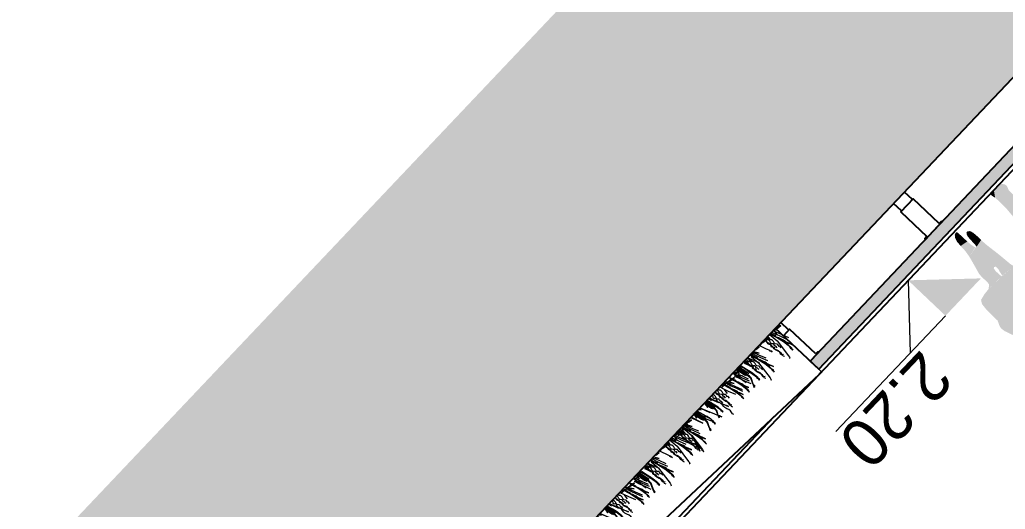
# Model space of a CAD drawing. Header units: inches. Extents: x -3368894 to 5148796, y 84 to 10864301.
# Drawn here: x 503399.84 to 503408.07, y 4346105.87 to 4346109.96 of the extents above; entities that cross this region are included whole.
import ezdxf

# ---------------------------------------------------------------- set-up
doc = ezdxf.new("R2010")
doc.units = ezdxf.units.IN
doc.header["$MEASUREMENT"] = 0
for name, color, linetype, lineweight in [('cm_alberi in secondo piano', 252, 'Continuous', 9), ('cm_campiture', 252, 'Continuous', 9), ('cm_linea di terra', 4, 'Continuous', 25), ('cm_quote', 174, 'Continuous', 0), ('cp_piattaforme volumi_linea', 4, 'Continuous', 25), ('FIGURE_PERSONE', 252, 'Continuous', 0), ('prato umido', 252, 'Continuous', 5)]:
    doc.layers.add(name, color=color, linetype=linetype, lineweight=lineweight)
doc.layers.add('cm_arredi secondo piano', color=252, linetype='Continuous')
doc.styles.get("Standard").update_dxf_attribs({"font": 'GOTHIC.TTF'})

# ---------------------------------------------------------------- blocks, each defined once
blk = doc.blocks.new('prato umido')
at = {"layer": 'prato umido'}
for p, q in [((-1.3854, -0.0481), (-1.3941, 0.0045)), ((-1.2963, -0.0326), (-1.3021, 0.0023)), ((-1.0201, -0.0495), (-1.0288, 0.0032)), ((-0.0797, 0.0039), (-0.0756, -0.0206)), ((-0.0595, 0.0041), (-0.0691, -0.0189)), ((-0.0686, -0.0373), (-0.0517, 0.0034)), ((-0.0533, -0.039), (-0.0604, 0.0034)), ((-0.0397, -0.0334), (-0.0246, 0.0031)), ((-0.025, -0.037), (-0.0316, 0.0032)), ((-0.823, -0.0069), (-0.8429, -0.149)), ((-0.6428, -0.0934), (-0.6515, -0.0408)), ((-0.1532, -0.0519), (-0.1613, -0.0027)), ((-0.1521, -0.0306), (-0.1405, -0.0025)), ((-0.1506, -0.0253), (-0.1274, -0.0011)), ((-0.1328, -0.0024), (-0.1327, -0.0164)), ((-0.1089, -0.0301), (-0.121, -0.0022)), ((-0.1141, -0.0335), (-0.0921, -0.026)), ((-0.0959, -0.0372), (-0.1018, -0.0019)), ((-0.0805, -0.0281), (-0.1002, -0.0158)), ((-0.0921, -0.026), (-0.0957, -0.0272)), ((-0.0926, -0.0279), (-0.0893, -0.0299)), ((-0.0795, -0.0139), (-0.0906, -0.0016)), ((-0.0704, -0.0705), (-0.0786, -0.0214)), ((-0.0575, -0.0316), (-0.0772, -0.0193)), ((-0.0772, -0.0193), (-0.0739, -0.0213)), ((-0.0739, -0.0213), (-0.0698, -0.0458)), ((-0.0533, -0.0384), (-0.073, -0.0262)), ((-0.073, -0.0262), (-0.0698, -0.0282)), ((-0.0698, -0.0282), (-0.0657, -0.0527)), ((-0.0452, -0.0446), (-0.0649, -0.0323)), ((-0.05, -0.0297), (-0.0536, -0.0309)), ((-0.052, -0.0008), (-0.0486, -0.0212)), ((-0.05, -0.0297), (-0.0467, -0.0317)), ((-0.0431, -0.0332), (-0.0211, -0.0258)), ((-0.0342, -0.0004), (-0.0403, -0.015)), ((-0.0211, -0.0258), (-0.0247, -0.027)), ((-0.0216, -0.0276), (-0.0184, -0.0296))]:
    blk.add_line(p, q, dxfattribs=at)
for points in [[(-1.4391, -0.1494), (-1.4136, -0.0792), (-1.3965, -0.0301), (-1.3856, 0.0064), (-1.4057, -0.0055), (-1.4263, -0.0062), (-1.443, -0.0108), (-1.4718, -0.0127), (-1.4718, -0.0127), (-1.4369, -0.004), (-1.4007, 0.0013), (-1.3977, 0.0036)], [(-1.3349, 0.0028), (-1.3518, -0.0309), (-1.363, -0.0708), (-1.3768, -0.1376), (-1.3829, -0.1956), (-1.3833, -0.218), (-1.3801, -0.2223), (-1.3792, -0.2259), (-1.379, -0.2313), (-1.3805, -0.243), (-1.3809, -0.2494), (-1.3794, -0.2601), (-1.3828, -0.251), (-1.3847, -0.2444), (-1.3885, -0.24), (-1.3865, -0.2366), (-1.3856, -0.2331), (-1.3873, -0.2312), (-1.3875, -0.2265), (-1.3855, -0.2231), (-1.3877, -0.2206), (-1.3858, -0.2195), (-1.385, -0.1925), (-1.3778, -0.1263), (-1.3742, -0.1177), (-1.39, -0.1644), (-1.3971, -0.1804), (-1.4083, -0.2037), (-1.4134, -0.2169), (-1.3999, -0.1784), (-1.3963, -0.1698), (-1.3863, -0.1387), (-1.3786, -0.1221), (-1.3748, -0.1106), (-1.3728, -0.0984), (-1.3675, -0.0752), (-1.3802, -0.1191), (-1.3866, -0.1339), (-1.3904, -0.1455), (-1.3886, -0.1291), (-1.3777, -0.101), (-1.3715, -0.0819), (-1.3623, -0.0602), (-1.3566, -0.0394), (-1.3487, -0.0122), (-1.3439, 0.0029)], [(-1.413, -0.1406), (-1.3895, -0.0723), (-1.3724, -0.0232), (-1.3645, 0.0032)], [(-1.3454, 0.0029), (-1.3523, -0.0131), (-1.3672, -0.0474), (-1.3537, -0.0083), (-1.3507, 0.003)], [(-1.3349, 0.0062), (-1.3389, -0.0637), (-1.3407, -0.0883), (-1.3114, -0.2697), (-1.3087, -0.283), (-1.3024, -0.2934), (-1.2992, -0.2889)], [(-1.3181, -0.1642), (-1.3209, -0.1445), (-1.3144, -0.1398), (-1.3191, -0.12), (-1.3186, -0.1128), (-1.3061, -0.0973), (-1.3081, -0.0827), (-1.3133, -0.069), (-1.3133, -0.0556), (-1.3114, -0.0434), (-1.3047, -0.0357), (-1.3069, -0.0242), (-1.3096, -0.0189), (-1.3079, 0.0036)], [(-1.2933, -0.1355), (-1.2961, -0.1158), (-1.2896, -0.1111), (-1.2943, -0.0912), (-1.2938, -0.0841), (-1.2813, -0.0685), (-1.2833, -0.054), (-1.2885, -0.0402), (-1.2885, -0.0269), (-1.2866, -0.0147), (-1.2798, -0.007), (-1.2816, 0.002)], [(-1.1948, 0.0008), (-1.1957, -0.0005), (-1.2258, 0.0021), (-1.2752, -0.0118), (-1.2927, -0.0048), (-1.2713, -0.0043), (-1.2394, -0.0015), (-1.2295, 0.0013)], [(-1.2878, -0.2243), (-1.2726, -0.2131), (-1.2728, -0.2028), (-1.2762, -0.1923), (-1.2783, -0.1787), (-1.2804, -0.1652), (-1.2763, -0.1522), (-1.2705, -0.1433), (-1.2664, -0.1293), (-1.2664, -0.1149), (-1.2709, -0.1073), (-1.2728, -0.1051), (-1.277, -0.1202), (-1.2663, -0.1005), (-1.2594, -0.0907), (-1.263, -0.0832), (-1.2666, -0.0758), (-1.2745, -0.0721), (-1.2698, -0.0632), (-1.2667, -0.0491), (-1.2633, -0.0318), (-1.2632, -0.0298), (-1.2653, -0.0173), (-1.2667, -0.0079), (-1.2669, 0.0018)], [(-1.2786, -0.2455), (-1.273, -0.2326), (-1.2782, -0.2199), (-1.2808, -0.1991), (-1.2793, -0.1787), (-1.2716, -0.1587), (-1.2659, -0.1365), (-1.2659, -0.1221), (-1.2696, -0.1023), (-1.2694, -0.0859), (-1.2693, -0.0715), (-1.2623, -0.0597), (-1.2593, -0.0465), (-1.2636, -0.0359), (-1.2659, -0.0244), (-1.2763, -0.0124), (-1.2634, -0.0051), (-1.2558, 0.0005), (-1.2559, 0.0017)], [(-1.2249, -0.105), (-1.2132, -0.0709), (-1.196, -0.0218), (-1.1893, 0.0008)], [(-1.1362, 0.0015), (-1.1493, -0.0022), (-1.1781, -0.004), (-1.1781, -0.004), (-1.1552, 0.0016)], [(-0.8268, -0.0005), (-0.8276, -0.0016), (-0.8577, 0.001), (-0.9071, -0.013), (-0.9246, -0.0059), (-0.9033, -0.0055), (-0.8713, -0.0026), (-0.862, 0)], [(-0.6229, -0.1392), (-0.6257, -0.1195), (-0.6192, -0.1148), (-0.6239, -0.0949), (-0.6234, -0.0878), (-0.6109, -0.0722), (-0.613, -0.0577), (-0.6181, -0.044), (-0.6182, -0.0306), (-0.6162, -0.0184), (-0.6095, -0.0107), (-0.6117, 0.0008), (-0.6144, 0.0061), (-0.6144, 0.0069)], [(-0.5981, -0.1104), (-0.6009, -0.0907), (-0.5944, -0.0861), (-0.5991, -0.0662), (-0.5986, -0.059), (-0.5861, -0.0435), (-0.5882, -0.0289), (-0.5933, -0.0152), (-0.5934, -0.0018), (-0.592, 0.0066)], [(-0.5926, -0.1993), (-0.5774, -0.188), (-0.5777, -0.1777), (-0.581, -0.1672), (-0.5831, -0.1537), (-0.5852, -0.1402), (-0.5812, -0.1271), (-0.5754, -0.1183), (-0.5712, -0.1042), (-0.5712, -0.0898), (-0.5758, -0.0823), (-0.5777, -0.0801), (-0.5819, -0.0952), (-0.5712, -0.0754), (-0.5643, -0.0657), (-0.5678, -0.0582), (-0.5714, -0.0507), (-0.5794, -0.0471), (-0.5746, -0.0382), (-0.5715, -0.024), (-0.5682, -0.0068), (-0.568, -0.0047), (-0.5699, 0.0063)], [(-0.5834, -0.2205), (-0.5778, -0.2075), (-0.5831, -0.1948), (-0.5856, -0.1741), (-0.5841, -0.1536), (-0.5765, -0.1336), (-0.5707, -0.1114), (-0.5707, -0.097), (-0.5744, -0.0772), (-0.5742, -0.0608), (-0.5742, -0.0464), (-0.5671, -0.0346), (-0.5641, -0.0215), (-0.5685, -0.0109), (-0.5707, 0.0006), (-0.5757, 0.0063)], [(-0.4205, -0.0041), (-0.4129, -0.0479), (-0.4217, -0.0202), (-0.4276, -0.0007), (-0.4273, -0.0469), (-0.4334, -0.0807), (-0.4399, -0.0964), (-0.4335, -0.0338), (-0.436, 0.0001), (-0.4459, -0.0797), (-0.4477, -0.1283), (-0.432, -0.1601), (-0.4242, -0.1769), (-0.4166, -0.1955), (-0.423, -0.1842), (-0.4202, -0.1952), (-0.4261, -0.1786), (-0.4273, -0.1947), (-0.4277, -0.1748), (-0.4515, -0.1316), (-0.452, -0.1135), (-0.4447, -0.0636), (-0.4448, -0.0402), (-0.4617, -0.0984), (-0.4467, -0.0166), (-0.4455, -0.0004), (-0.4519, 0.0011), (-0.457, -0.0104), (-0.4622, -0.0317), (-0.4701, -0.0653), (-0.481, -0.115), (-0.4798, -0.0989), (-0.4691, -0.051), (-0.4844, -0.1616), (-0.4788, -0.1837), (-0.4878, -0.183), (-0.4798, -0.1728), (-0.4887, -0.1703), (-0.4797, -0.171), (-0.4842, -0.1581), (-0.4776, -0.1676), (-0.4863, -0.1633), (-0.483, -0.1185), (-0.4583, 0.0015), (-0.4832, 0.0049), (-0.4872, -0.028), (-0.4838, -0.0066), (-0.4939, -0.0203), (-0.5189, -0.0906), (-0.4902, 0.0053), (-0.5583, -0.1851), (-0.5565, -0.1837), (-0.5548, -0.1768), (-0.5517, -0.1734), (-0.553, -0.1696), (-0.549, -0.165), (-0.5511, -0.1622), (-0.5531, -0.1651), (-0.5551, -0.1698), (-0.556, -0.1759), (-0.5582, -0.179), (-0.5584, -0.1819), (-0.5582, -0.1835)], [(-0.5451, -0.1242), (-0.5479, -0.1044), (-0.5414, -0.0998), (-0.5461, -0.0799), (-0.5456, -0.0727), (-0.5331, -0.0572), (-0.5351, -0.0427), (-0.5403, -0.0289), (-0.5403, -0.0156), (-0.5384, -0.0034), (-0.5317, 0.0044), (-0.532, 0.0057)], [(-0.272, 0.0139), (-0.2644, -0.0424), (-0.275, -0.0089), (-0.282, 0.0004), (-0.2818, -0.0412), (-0.2892, -0.0821), (-0.2971, -0.1011), (-0.2893, -0.0253), (-0.3038, 0.0054), (-0.3044, -0.0809), (-0.3065, -0.1397), (-0.2875, -0.1782), (-0.2781, -0.1985), (-0.2688, -0.221), (-0.2766, -0.2073), (-0.2732, -0.2207), (-0.2804, -0.2005), (-0.2819, -0.22), (-0.2823, -0.196), (-0.3112, -0.1437), (-0.3117, -0.1219), (-0.3029, -0.0614), (-0.303, -0.033), (-0.3235, -0.1035), (-0.3053, -0.0045), (-0.3038, 0.0054), (-0.3038, 0.0054), (-0.3178, 0.003), (-0.3241, -0.0228), (-0.3336, -0.0635), (-0.3468, -0.1236), (-0.3454, -0.1041), (-0.3029, -0.0614), (-0.3509, -0.1801), (-0.3442, -0.2067), (-0.355, -0.2059), (-0.3454, -0.1936), (-0.3561, -0.1906), (-0.3452, -0.1914), (-0.3506, -0.1757), (-0.3427, -0.1872), (-0.3533, -0.1821), (-0.3493, -0.1278), (-0.3178, 0.003), (-0.3368, 0.0037), (-0.3543, -0.0184), (-0.3502, 0.0075), (-0.3624, -0.009), (-0.3926, -0.0941), (-0.3575, 0.0045), (-0.4403, -0.2084), (-0.4382, -0.2067), (-0.4361, -0.1984), (-0.4323, -0.1942), (-0.434, -0.1897), (-0.4291, -0.1841), (-0.4298, -0.1796), (-0.4341, -0.1842), (-0.4365, -0.19), (-0.4375, -0.1973), (-0.4403, -0.2011), (-0.4405, -0.2045), (-0.4402, -0.2065)], [(-0.2249, 0.0055), (-0.2311, -0.003), (-0.2715, -0.1164), (-0.2353, 0.0056)], [(-0.1872, -0.1434), (-0.1635, -0.0779), (-0.1475, -0.0321), (-0.1373, 0.0019), (-0.1561, -0.0092), (-0.1753, -0.0098), (-0.1909, -0.0141), (-0.2178, -0.0159), (-0.2178, -0.0159), (-0.1852, -0.0078), (-0.1514, -0.0028), (-0.1513, -0.0026)], [(-0.1018, 0.0038), (-0.1222, -0.0689), (-0.1327, -0.1062), (-0.1456, -0.1685), (-0.1512, -0.2226), (-0.1516, -0.2435), (-0.1486, -0.2476), (-0.1478, -0.251), (-0.1476, -0.256), (-0.149, -0.2669), (-0.1494, -0.2729), (-0.1479, -0.2829), (-0.1512, -0.2744), (-0.1529, -0.2682), (-0.1565, -0.2641), (-0.1546, -0.2609), (-0.1538, -0.2577), (-0.1553, -0.2559), (-0.1555, -0.2515), (-0.1536, -0.2483), (-0.1557, -0.246), (-0.154, -0.245), (-0.1532, -0.2197), (-0.1464, -0.158), (-0.1431, -0.15), (-0.1579, -0.1935), (-0.1645, -0.2085), (-0.1749, -0.2303), (-0.1797, -0.2426), (-0.1671, -0.2066), (-0.1638, -0.1986), (-0.1545, -0.1695), (-0.1473, -0.1541), (-0.1437, -0.1434), (-0.1418, -0.1319), (-0.1369, -0.1103), (-0.1487, -0.1512), (-0.1547, -0.1651), (-0.1582, -0.1759), (-0.1565, -0.1606), (-0.1463, -0.1343), (-0.1406, -0.1166), (-0.132, -0.0963), (-0.1267, -0.0769), (-0.1193, -0.0515), (-0.1108, -0.018), (-0.1227, -0.0524), (-0.1366, -0.0844), (-0.124, -0.0479), (-0.1202, -0.0338), (-0.1124, -0.0102)], [(0, 0), (-0.0782, -0.2184), (-0.0758, -0.2165), (-0.0735, -0.2074), (-0.0693, -0.2028), (-0.0711, -0.1977), (-0.0658, -0.1916), (-0.0686, -0.1879), (-0.0712, -0.1917), (-0.0739, -0.1981), (-0.075, -0.2062), (-0.0781, -0.2103), (-0.0784, -0.2141), (-0.078, -0.2163)], [(-1.1452, -0.1276), (-1.1198, -0.0574), (-1.1026, -0.0083), (-1.1003, -0.0005)], [(-1.0625, -0.001), (-1.0756, -0.0478), (-1.0868, -0.0877), (-1.1006, -0.1545), (-1.1066, -0.2125), (-1.1071, -0.2349), (-1.1039, -0.2392), (-1.103, -0.2428), (-1.1028, -0.2482), (-1.1042, -0.2598), (-1.1047, -0.2663), (-1.1031, -0.277), (-1.1066, -0.2679), (-1.1084, -0.2613), (-1.1123, -0.2569), (-1.1102, -0.2535), (-1.1094, -0.25), (-1.111, -0.2481), (-1.1113, -0.2434), (-1.1092, -0.24), (-1.1114, -0.2375), (-1.1096, -0.2364), (-1.1087, -0.2094), (-1.1015, -0.1432), (-1.0979, -0.1346), (-1.1138, -0.1813), (-1.1208, -0.1973), (-1.132, -0.2206), (-1.1371, -0.2338), (-1.1236, -0.1953), (-1.1201, -0.1867), (-1.1101, -0.1556), (-1.1024, -0.139), (-1.0986, -0.1275), (-1.0965, -0.1153), (-1.0912, -0.0921), (-1.1039, -0.136), (-1.1103, -0.1508), (-1.1141, -0.1624), (-1.1123, -0.146), (-1.1014, -0.1179), (-1.0953, -0.0988), (-1.086, -0.0771), (-1.0803, -0.0563), (-1.0724, -0.0291), (-1.0653, -0.001)], [(-1.1368, -0.1575), (-1.1133, -0.0892), (-1.0962, -0.0401), (-1.0853, -0.0036), (-1.0923, -0.0109), (-1.1177, -0.0186), (-1.1348, -0.0446), (-1.1348, -0.0446), (-1.1156, -0.0116), (-1.11, -0.0128), (-1.1004, -0.0086), (-1.0905, -0.0006)], [(-1.066, -0.0009), (-1.0761, -0.03), (-1.091, -0.0643), (-1.0775, -0.0252), (-1.0734, -0.0102), (-1.0703, -0.0009)], [(-1.0674, -0.1126), (-1.042, -0.0424), (-1.0277, -0.0015)], [(-1.0587, -0.0107), (-1.0627, -0.0806), (-1.0645, -0.1052), (-1.0352, -0.2866), (-1.0324, -0.2999), (-1.0261, -0.3103), (-1.023, -0.3058)], [(-1.0419, -0.1811), (-1.0446, -0.1614), (-1.0381, -0.1567), (-1.0428, -0.1369), (-1.0423, -0.1297), (-1.0299, -0.1142), (-1.0319, -0.0996), (-1.037, -0.0859), (-1.0371, -0.0725), (-1.0351, -0.0603), (-1.0284, -0.0526), (-1.0306, -0.0411), (-1.0333, -0.0358), (-1.0317, -0.0133)], [(-1.0171, -0.1524), (-1.0198, -0.1327), (-1.0133, -0.128), (-1.018, -0.1081), (-1.0175, -0.101), (-1.005, -0.0854), (-1.0071, -0.0709), (-1.0122, -0.0571), (-1.0123, -0.0438), (-1.0103, -0.0316), (-1.0036, -0.0239), (-1.0058, -0.0124), (-1.0085, -0.007), (-1.0081, -0.0017)], [(-1.0115, -0.2412), (-0.9963, -0.23), (-0.9966, -0.2197), (-0.9999, -0.2092), (-1.002, -0.1956), (-1.0041, -0.1821), (-1.0001, -0.1691), (-0.9943, -0.1602), (-0.9901, -0.1461), (-0.9901, -0.1318), (-0.9947, -0.1242), (-0.9966, -0.122), (-1.0008, -0.1371), (-0.9901, -0.1174), (-0.9832, -0.1076), (-0.9868, -0.1001), (-0.9903, -0.0927), (-0.9983, -0.089), (-0.9935, -0.0801), (-0.9904, -0.0659), (-0.9871, -0.0487), (-0.9869, -0.0467), (-0.9891, -0.0342), (-0.9905, -0.0248), (-0.9907, -0.0135), (-0.9925, -0.0113), (-0.993, -0.0031)], [(-1.0023, -0.2624), (-0.9967, -0.2495), (-1.002, -0.2368), (-1.0045, -0.216), (-1.003, -0.1956), (-0.9954, -0.1756), (-0.9896, -0.1534), (-0.9896, -0.139), (-0.9933, -0.1192), (-0.9931, -0.1028), (-0.9931, -0.0884), (-0.986, -0.0765), (-0.983, -0.0634), (-0.9874, -0.0528), (-0.9896, -0.0413), (-1, -0.0293), (-0.9872, -0.022), (-0.9796, -0.0164), (-0.9808, -0.005), (-0.9837, -0.0021)], [(-0.9668, -0.0074), (-0.9997, -0.0998), (-0.972, -0.0074)], [(-0.9209, -0.0078), (-0.9241, -0.0212), (-0.9347, -0.0661), (-0.9492, -0.1323), (-0.9476, -0.1108), (-0.9332, -0.047), (-0.9537, -0.1945), (-0.9463, -0.2239), (-0.9582, -0.223), (-0.9476, -0.2094), (-0.9594, -0.2061), (-0.9474, -0.207), (-0.9534, -0.1897), (-0.9447, -0.2024), (-0.9563, -0.1967), (-0.9519, -0.1369), (-0.9252, -0.0078)], [(-0.8928, -0.0081), (-0.9024, -0.0853), (-0.9048, -0.15), (-0.8838, -0.1925), (-0.8735, -0.2149), (-0.8633, -0.2396), (-0.8718, -0.2246), (-0.868, -0.2393), (-0.876, -0.2171), (-0.8776, -0.2386), (-0.8781, -0.2121), (-0.9099, -0.1545), (-0.9105, -0.1304), (-0.9008, -0.0638), (-0.9009, -0.0325), (-0.9235, -0.1102), (-0.9047, -0.008)], [(-0.8749, -0.1639), (-0.8494, -0.0938), (-0.8323, -0.0447), (-0.8214, -0.0082), (-0.8415, -0.0201), (-0.8621, -0.0208), (-0.8788, -0.0254), (-0.9076, -0.0272), (-0.9076, -0.0272), (-0.8727, -0.0186), (-0.8365, -0.0132), (-0.8249, -0.0043)], [(-0.8778, -0.0082), (-0.8775, -0.0415), (-0.8857, -0.0865), (-0.8944, -0.1075), (-0.8859, -0.024), (-0.887, -0.0081)], [(-0.8836, -0.1439), (-0.8601, -0.0756), (-0.843, -0.0265), (-0.8363, -0.0041)], [(-0.8644, -0.0083), (-0.8584, -0.0429), (-0.8693, -0.0083)], [(-0.8664, -0.1938), (-0.8429, -0.1255), (-0.8258, -0.0764), (-0.8149, -0.0399), (-0.8219, -0.0472), (-0.8473, -0.0549), (-0.8645, -0.0809), (-0.8645, -0.0809), (-0.8452, -0.0479), (-0.8397, -0.0491), (-0.83, -0.045), (-0.8065, -0.0258)], [(-0.7628, -0.0051), (-0.776, -0.0521), (-0.785, -0.0841), (-0.796, -0.1375), (-0.8008, -0.1839), (-0.8012, -0.2018), (-0.7986, -0.2053), (-0.7979, -0.2082), (-0.7977, -0.2124), (-0.7989, -0.2218), (-0.7993, -0.227), (-0.798, -0.2356), (-0.8008, -0.2283), (-0.8023, -0.223), (-0.8053, -0.2194), (-0.8037, -0.2167), (-0.803, -0.2139), (-0.8043, -0.2124), (-0.8045, -0.2086), (-0.8029, -0.2059), (-0.8047, -0.2039), (-0.8032, -0.2031), (-0.8025, -0.1814), (-0.7967, -0.1285), (-0.7939, -0.1216), (-0.8065, -0.1589), (-0.8122, -0.1717), (-0.8211, -0.1904), (-0.8252, -0.201), (-0.8144, -0.1702), (-0.8116, -0.1633), (-0.8036, -0.1384), (-0.7974, -0.1251), (-0.7944, -0.1159), (-0.7927, -0.1061), (-0.7885, -0.0876), (-0.7987, -0.1227), (-0.8038, -0.1346), (-0.8068, -0.1438), (-0.8054, -0.1307), (-0.7967, -0.1082), (-0.7918, -0.093), (-0.7843, -0.0756), (-0.7798, -0.0589), (-0.7735, -0.0372), (-0.7662, -0.0085), (-0.7764, -0.038), (-0.7883, -0.0654), (-0.7775, -0.0341), (-0.7743, -0.0221), (-0.7676, -0.0018)], [(-0.7679, -0.1716), (-0.7425, -0.1014), (-0.7254, -0.0523), (-0.7145, -0.0159), (-0.7346, -0.0278), (-0.7551, -0.0284), (-0.7719, -0.033), (-0.8007, -0.0349), (-0.8007, -0.0349), (-0.7658, -0.0263), (-0.7296, -0.0209), (-0.7057, -0.0024)], [(-0.7593, -0.1864), (-0.7359, -0.1181), (-0.7187, -0.069), (-0.7078, -0.0325), (-0.7148, -0.0398), (-0.7403, -0.0475), (-0.7574, -0.0735), (-0.7574, -0.0735), (-0.7381, -0.0405), (-0.7326, -0.0417), (-0.723, -0.0375), (-0.6994, -0.0184)], [(-0.6759, -0.0063), (-0.6905, -0.0583), (-0.6994, -0.0902), (-0.7105, -0.1437), (-0.7153, -0.19), (-0.7157, -0.2079), (-0.7131, -0.2114), (-0.7124, -0.2143), (-0.7122, -0.2186), (-0.7134, -0.2279), (-0.7137, -0.2331), (-0.7125, -0.2417), (-0.7153, -0.2344), (-0.7167, -0.2291), (-0.7198, -0.2256), (-0.7182, -0.2229), (-0.7175, -0.2201), (-0.7188, -0.2186), (-0.719, -0.2148), (-0.7174, -0.2121), (-0.7191, -0.21), (-0.7176, -0.2092), (-0.717, -0.1875), (-0.7112, -0.1346), (-0.7083, -0.1278), (-0.721, -0.1651), (-0.7267, -0.1779), (-0.7356, -0.1966), (-0.7397, -0.2071), (-0.7289, -0.1763), (-0.726, -0.1694), (-0.7181, -0.1445), (-0.7119, -0.1313), (-0.7089, -0.1221), (-0.7072, -0.1123), (-0.703, -0.0937), (-0.7131, -0.1288), (-0.7183, -0.1407), (-0.7213, -0.1499), (-0.7199, -0.1368), (-0.7111, -0.1143), (-0.7062, -0.0991), (-0.6988, -0.0817), (-0.6943, -0.0651), (-0.688, -0.0434), (-0.6806, -0.0146), (-0.6908, -0.0441), (-0.7028, -0.0715), (-0.692, -0.0402), (-0.6887, -0.0282), (-0.682, -0.0079)], [(-0.6467, -0.0067), (-0.6568, -0.0127), (-0.6773, -0.0134), (-0.6941, -0.018), (-0.7229, -0.0199), (-0.7229, -0.0199), (-0.688, -0.0112), (-0.6568, -0.0066)], [(-0.6901, -0.1566), (-0.6647, -0.0864), (-0.6476, -0.0373), (-0.6385, -0.0069)], [(-0.5387, -0.2774), (-0.5331, -0.2645), (-0.5383, -0.2518), (-0.5409, -0.231), (-0.5394, -0.2106), (-0.5317, -0.1906), (-0.526, -0.1684), (-0.5259, -0.154), (-0.5296, -0.1342), (-0.5294, -0.1178), (-0.5294, -0.1034), (-0.5224, -0.0916), (-0.5193, -0.0784), (-0.5237, -0.0678), (-0.5259, -0.0563), (-0.5364, -0.0443), (-0.5235, -0.037), (-0.5159, -0.0314), (-0.5171, -0.02), (-0.5238, -0.0133), (-0.5245, -0.0081), (-0.5208, -0.0002)], [(-0.1793, -0.1713), (-0.1574, -0.1076), (-0.1414, -0.0617), (-0.1313, -0.0277), (-0.1378, -0.0345), (-0.1615, -0.0417), (-0.1775, -0.066), (-0.1775, -0.066), (-0.1596, -0.0351), (-0.1544, -0.0363), (-0.1454, -0.0324), (-0.1234, -0.0145)], [(-0.1065, -0.0343), (-0.1102, -0.0996), (-0.1119, -0.1226), (-0.0845, -0.2918), (-0.0819, -0.3043), (-0.0761, -0.3139), (-0.0731, -0.3098)], [(-0.0908, -0.1934), (-0.0934, -0.175), (-0.0873, -0.1706), (-0.0917, -0.1521), (-0.0912, -0.1454), (-0.0796, -0.1309), (-0.0814, -0.1173), (-0.0863, -0.1045), (-0.0863, -0.092), (-0.0845, -0.0807), (-0.0782, -0.0734), (-0.0803, -0.0627), (-0.0828, -0.0578), (-0.0813, -0.0368)], [(-0.0676, -0.1666), (-0.0702, -0.1482), (-0.0641, -0.1438), (-0.0685, -0.1253), (-0.068, -0.1186), (-0.0564, -0.1041), (-0.0583, -0.0905), (-0.0631, -0.0777), (-0.0631, -0.0652), (-0.0613, -0.0538), (-0.0551, -0.0466), (-0.0571, -0.0359), (-0.0597, -0.0309), (-0.0581, -0.0099)], [(-0.0625, -0.2495), (-0.0483, -0.239), (-0.0485, -0.2294), (-0.0516, -0.2196), (-0.0536, -0.2069), (-0.0555, -0.1943), (-0.0518, -0.1821), (-0.0463, -0.1739), (-0.0425, -0.1607), (-0.0425, -0.1473), (-0.0467, -0.1403), (-0.0485, -0.1382), (-0.0524, -0.1523), (-0.0424, -0.1339), (-0.036, -0.1248), (-0.0393, -0.1178), (-0.0427, -0.1108), (-0.0501, -0.1074), (-0.0456, -0.0991), (-0.0427, -0.0859), (-0.0396, -0.0698), (-0.0395, -0.0679), (-0.0415, -0.0562), (-0.0428, -0.0475), (-0.043, -0.0369), (-0.0447, -0.0349), (-0.0451, -0.0272)], [(-0.0539, -0.2693), (-0.0486, -0.2572), (-0.0535, -0.2453), (-0.0559, -0.226), (-0.0545, -0.2069), (-0.0474, -0.1882), (-0.042, -0.1675), (-0.042, -0.1541), (-0.0454, -0.1356), (-0.0453, -0.1202), (-0.0452, -0.1068), (-0.0387, -0.0958), (-0.0358, -0.0835), (-0.0399, -0.0736), (-0.042, -0.0629), (-0.0517, -0.0517), (-0.0397, -0.0449), (-0.0326, -0.0396), (-0.0337, -0.029), (-0.04, -0.0228), (-0.0406, -0.0179), (-0.0372, -0.0105)], [(-0.0742, -0.2993), (-0.0752, -0.2953), (-0.0798, -0.2919), (-0.0813, -0.2892), (-0.0806, -0.2848), (-0.0819, -0.279), (-0.0839, -0.2758), (-0.0918, -0.2345), (-0.0964, -0.2083), (-0.0887, -0.229), (-0.0813, -0.241), (-0.0772, -0.2505), (-0.0668, -0.2648), (-0.0547, -0.2846), (-0.0613, -0.2678), (-0.0676, -0.2573), (-0.0717, -0.2474), (-0.0769, -0.2351), (-0.0823, -0.2312), (-0.0875, -0.2238), (-0.0963, -0.2065), (-0.0975, -0.1933), (-0.0764, -0.2229), (-0.0653, -0.2377), (-0.0674, -0.2258), (-0.0779, -0.2127), (-0.0803, -0.2042), (-0.0861, -0.1994), (-0.0913, -0.1977), (-0.0973, -0.1911), (-0.0996, -0.1866), (-0.1089, -0.1214)]]:
    blk.add_lwpolyline(points, dxfattribs=at)
at = {"layer": 'prato umido', "ltscale": 0.8}
blk.add_lwpolyline([(-1.229, -0.1294), (-1.225, -0.1181), (-1.2192, -0.1011), (-1.2288, -0.1055), (-1.2296, -0.1144), (-1.2298, -0.1308)], dxfattribs=at)
blk = doc.blocks.new('pers_2')
at = {"layer": 'FIGURE_PERSONE', "linetype": 'Continuous'}
for points in [[(-0.0639, 1.8119), (-0.0751, 1.8058), (-0.0833, 1.7973), (0.0567, 1.7967), (0.0452, 1.8059), (0.0039, 1.8206)], [(-0.0969, 1.7641), (-0.1055, 1.7351), (0.0781, 1.7654), (0.0705, 1.7772)], [(0.0781, 1.7654), (0.0966, 1.7463), (-0.1055, 1.7223), (-0.1055, 1.7351)], [(-0.1055, 1.7223), (-0.0981, 1.7121), (0.1029, 1.7371), (0.0966, 1.7463)], [(0.1029, 1.7371), (0.1076, 1.7119), (-0.0939, 1.6909), (-0.0981, 1.7121)], [(0.0567, 1.7967), (0.0705, 1.7772), (-0.0969, 1.7641), (-0.0833, 1.7973)], [(-0.191, 1.5812), (-0.1925, 1.5734), (-0.3527, 1.6424), (-0.3443, 1.6636)], [(-0.3296, 1.6767), (-0.3443, 1.6636), (-0.191, 1.5812), (-0.1813, 1.6141)], [(-0.1803, 1.6238), (-0.1813, 1.6141), (-0.3296, 1.6767), (-0.3189, 1.6811)], [(-0.287, 1.6871), (-0.3189, 1.6811), (-0.1803, 1.6238), (-0.187, 1.6413)], [(-0.2301, 1.6828), (-0.2556, 1.6877), (-0.287, 1.6871), (-0.187, 1.6413)], [(-0.187, 1.6413), (-0.2101, 1.6673), (-0.2301, 1.6828)], [(0.103, 1.6516), (0.0629, 1.5818), (-0.0989, 1.5807), (-0.096, 1.5884)], [(-0.0929, 1.6184), (-0.096, 1.5884), (0.103, 1.6516), (0.1059, 1.6619)], [(-0.0939, 1.6909), (-0.0926, 1.6623), (0.1081, 1.691), (0.1076, 1.7119)], [(0.1081, 1.691), (0.1059, 1.6619), (-0.0929, 1.6184), (-0.0926, 1.6623)], [(0.5131, 1.6542), (0.5421, 1.6374), (0.3345, 1.609), (0.3721, 1.6413)], [(0.4183, 1.65), (0.3721, 1.6413), (0.5131, 1.6542), (0.4761, 1.6569)], [(-0.3527, 1.6424), (-0.3498, 1.6195), (-0.3488, 1.5882), (-0.367, 1.5444), (0.0701, 1.5215), (-0.1802, 1.5635), (-0.1908, 1.5664), (-0.1925, 1.5734)], [(0.0598, 1.5638), (0.0639, 1.5354), (-0.1421, 1.5642), (-0.1201, 1.5746)], [(-0.0989, 1.5807), (-0.1201, 1.5746), (0.0598, 1.5638), (0.0629, 1.5818)], [(0.3345, 1.609), (0.3292, 1.5908), (0.5564, 1.6068), (0.5421, 1.6374)], [(0.5564, 1.6068), (0.5643, 1.5605), (0.33, 1.5612), (0.3292, 1.5908)], [(0.3345, 1.609), (0.3466, 1.6269), (0.3721, 1.6413)], [(0.111, 1.469), (0.1444, 1.4378), (-0.4126, 1.4691), (-0.402, 1.4974)], [(-0.3713, 1.5324), (-0.402, 1.4974), (0.111, 1.469), (0.0945, 1.4898)], [(0.0701, 1.5215), (0.0945, 1.4898), (-0.3713, 1.5324), (-0.367, 1.5444)], [(-0.1421, 1.5642), (-0.1802, 1.5635), (0.0701, 1.5215), (0.0639, 1.5354)], [(0.33, 1.5612), (0.348, 1.5001), (0.5711, 1.515), (0.5643, 1.5605)], [(0.5711, 1.515), (0.597, 1.4618), (0.361, 1.4588), (0.348, 1.5001)], [(-0.4126, 1.4691), (-0.4095, 1.4494), (0.1711, 1.3878), (0.1444, 1.4378)], [(-0.4064, 1.4427), (0.1711, 1.3878), (-0.4095, 1.4494)], [(0.1711, 1.3878), (0.1889, 1.3465), (-0.4025, 1.434), (-0.4064, 1.4427)], [(0.1889, 1.3465), (0.1949, 1.3205), (-0.4025, 1.3866), (-0.4025, 1.434)], [(0.6166, 1.4297), (0.6239, 1.3753), (0.3032, 1.3975), (0.3474, 1.4332)], [(0.361, 1.4588), (0.3474, 1.4332), (0.6166, 1.4297), (0.597, 1.4618)], [(0.2043, 1.235), (0.2165, 1.1991), (-0.4379, 1.3178), (-0.4297, 1.3462)], [(-0.4379, 1.3178), (-0.4362, 1.2786), (-0.4075, 1.2301), (0.0823, 1.1927), (0.2165, 1.1991)], [(-0.4025, 1.3866), (-0.4297, 1.3462), (0.2043, 1.235), (0.1949, 1.3205)], [(0.2766, 1.3345), (0.2721, 1.3083), (0.6036, 1.3081), (0.6285, 1.3318)], [(0.6288, 1.3487), (0.6285, 1.3318), (0.2766, 1.3345), (0.2852, 1.3611)], [(0.3032, 1.3975), (0.2852, 1.3611), (0.6288, 1.3487), (0.6239, 1.3753)], [(0.2646, 1.2535), (0.2493, 1.2129), (0.6199, 1.1581), (0.6125, 1.2063)], [(0.6036, 1.3081), (0.6125, 1.2063), (0.2646, 1.2535), (0.2721, 1.3083)], [(-0.4075, 1.2301), (-0.3681, 1.1904), (0.0601, 1.1577), (0.0823, 1.1927)], [(0.0601, 1.1577), (0.0401, 1.093), (-0.3483, 1.1435), (-0.3681, 1.1904)], [(0.6515, 1.0269), (0.2165, 1.1991), (0.0823, 1.1927), (0.1043, 1.1752)], [(0.1043, 1.1752), (0.6515, 1.0269), (0.6582, 1.0023), (0.1281, 1.0572), (0.1235, 1.0951)], [(0.236, 1.1999), (0.2165, 1.1991), (0.6515, 1.0269), (0.6422, 1.0632)], [(0.6199, 1.1581), (0.6422, 1.0632), (0.236, 1.1999), (0.2493, 1.2129)], [(-0.3541, 1.1144), (-0.3876, 1.0387), (-0.3291, 0.9876), (-0.3117, 0.9985)], [(-0.3483, 1.1435), (-0.3541, 1.1144), (0.0368, 1.0755), (0.0401, 1.093)], [(0.0356, 1.06), (0.0368, 1.0755), (-0.3541, 1.1144), (-0.3117, 0.9985)], [(-0.4008, 1.0034), (-0.4017, 0.9874), (-0.3405, 0.9575), (-0.3353, 0.9675)], [(-0.3291, 0.9876), (-0.3353, 0.9675), (-0.4008, 1.0034), (-0.3876, 1.0387)], [(0.0358, 0.9916), (0.0356, 1.06), (-0.3153, 0.998), (-0.304, 0.9927)], [(-0.3061, 0.96), (-0.304, 0.9927), (0.0358, 0.9916), (0.0403, 0.916)], [(0.1279, 1.0583), (0.1437, 1.0157), (0.67, 0.9624), (0.6582, 1.0023)], [(0.67, 0.9624), (0.681, 0.9287), (0.1537, 0.9888), (0.1437, 1.0157)], [(0.1537, 0.9888), (0.1613, 0.9172), (0.6996, 0.8714), (0.681, 0.9287)], [(-0.3405, 0.9575), (-0.3533, 0.9517), (-0.3886, 0.9655), (-0.4017, 0.9874)], [(-0.3886, 0.9655), (-0.381, 0.9588), (-0.3533, 0.9517)], [(0.0293, 0.8462), (0.0403, 0.916), (-0.3061, 0.96), (-0.3127, 0.8508)], [(0.6996, 0.8714), (0.7038, 0.8349), (0.1689, 0.8671), (0.1613, 0.9172)], [(-0.3212, 0.6665), (-0.3127, 0.8508), (0.0293, 0.8462), (-0.0012, 0.6651)], [(0.1689, 0.8671), (0.1939, 0.8186), (0.6973, 0.8091), (0.7038, 0.8349)], [(0.6973, 0.8091), (0.6766, 0.7676), (0.2027, 0.7877), (0.1939, 0.8186)], [(0.2027, 0.7877), (0.1955, 0.7224), (0.6766, 0.6951), (0.6766, 0.7676)], [(-0.3286, 0.5915), (-0.3212, 0.6665), (-0.219, 0.5468), (-0.2235, 0.5081)], [(-0.1957, 0.5604), (-0.0012, 0.6651), (-0.3212, 0.6665), (-0.2097, 0.5615)], [(-0.219, 0.5468), (-0.3212, 0.6665), (-0.2097, 0.5615)], [(-0.1692, 0.5228), (-0.1957, 0.5604), (-0.0012, 0.6651), (-0.0078, 0.5775)], [(0.1796, 0.6602), (0.1672, 0.6043), (0.6661, 0.5778), (0.674, 0.6331)], [(0.6766, 0.6951), (0.674, 0.6331), (0.1796, 0.6602), (0.1955, 0.7224)], [(-0.2203, 0.4684), (-0.2235, 0.5081), (-0.3286, 0.5915), (-0.3308, 0.5624)], [(-0.0223, 0.4798), (-0.0078, 0.5775), (-0.1692, 0.5228), (-0.1657, 0.4768)], [(0.6661, 0.5778), (0.6462, 0.5487), (0.1859, 0.5881), (0.1672, 0.6043)], [(0.1859, 0.5881), (0.2375, 0.5692), (0.5948, 0.5369), (0.6462, 0.5487)], [(-0.3309, 0.4911), (-0.3308, 0.5624), (-0.2203, 0.4684), (-0.2063, 0.4414)], [(0.5948, 0.5369), (0.5368, 0.5316), (0.2533, 0.5526), (0.2375, 0.5692)], [(0.3816, 0.5403), (0.5368, 0.5316), (0.2533, 0.5526)], [(0.2603, 0.5251), (0.2533, 0.5526), (0.3788, 0.5392), (0.374, 0.5239)], [(0.2603, 0.5251), (0.2639, 0.4664), (0.3696, 0.5038), (0.374, 0.5239)], [(0.3696, 0.5038), (0.3611, 0.4772), (0.2674, 0.4173), (0.2639, 0.4664)], [(0.5368, 0.5316), (0.5065, 0.5092), (0.3866, 0.5268), (0.3831, 0.5389)], [(0.3866, 0.5268), (0.3877, 0.5072), (0.5018, 0.4761), (0.5065, 0.5092)], [(0.3877, 0.5072), (0.3878, 0.4706), (0.5039, 0.4327), (0.5018, 0.4761)], [(-0.1709, 0.4241), (-0.2063, 0.4414), (-0.3309, 0.4911), (-0.3283, 0.4749)], [(-0.3144, 0.4376), (-0.3283, 0.4749), (-0.1741, 0.4242), (-0.034, 0.3748)], [(-0.1806, 0.2558), (-0.3084, 0.3815), (-0.3144, 0.4376), (-0.034, 0.3748), (-0.0378, 0.3201)], [(-0.1709, 0.4241), (-0.034, 0.3748), (-0.0223, 0.4798), (-0.1657, 0.4768)], [(0.2674, 0.4173), (0.2708, 0.3722), (0.3598, 0.4473), (0.3611, 0.4772)], [(0.3598, 0.4473), (0.3725, 0.4388), (0.2749, 0.3352), (0.2708, 0.3722)], [(0.2749, 0.3352), (0.2827, 0.253), (0.3725, 0.4388)], [(0.3725, 0.4388), (0.4792, 0.321), (0.451, 0.2266), (0.2826, 0.2046), (0.2827, 0.253)], [(0.3819, 0.4437), (0.3725, 0.4388), (0.4792, 0.321), (0.5005, 0.3893)], [(0.5039, 0.4327), (0.5005, 0.3893), (0.3819, 0.4437), (0.3878, 0.4706)], [(-0.1806, 0.2558), (-0.3084, 0.3815), (-0.3069, 0.3162), (-0.1978, 0.2241), (-0.1903, 0.2487)], [(-0.2119, 0.2032), (-0.1978, 0.2241), (-0.3069, 0.3162), (-0.3067, 0.2546)], [(-0.3063, 0.209), (-0.3067, 0.2546), (-0.2119, 0.2032), (-0.2225, 0.1801)], [(-0.1686, 0.2411), (-0.0378, 0.3201), (-0.1806, 0.2558)], [(-0.1772, 0.0863), (-0.1753, 0.1661), (-0.1693, 0.2227), (-0.0409, 0.2823), (-0.0463, 0.2314)], [(-0.1693, 0.2227), (-0.1686, 0.2411), (-0.0378, 0.3201), (-0.0409, 0.2823)], [(-0.2407, 0.1558), (-0.2225, 0.1801), (-0.3063, 0.209), (-0.3038, 0.1715)], [(-0.2703, 0.1426), (-0.2407, 0.1558), (-0.3038, 0.1715)], [(-0.0512, 0.1906), (-0.0463, 0.2314), (-0.1772, 0.0863), (-0.1922, 0.0512)], [(-0.1903, 0.031), (-0.1922, 0.0512), (-0.0512, 0.1906), (-0.0544, 0.1253)], [(0.3496, 0.2164), (0.3459, 0.1949), (0.2825, 0.1668), (0.2826, 0.2046)], [(0.2825, 0.1668), (0.2829, 0.1439), (0.3443, 0.1684), (0.3459, 0.1949)], [(0.3448, 0.1796), (0.3424, 0.1325), (0.2853, 0.113), (0.2829, 0.1439)], [(0.3617, 0.2126), (0.3697, 0.1709), (0.3717, 0.1299), (0.4369, 0.1151), (0.4409, 0.1717), (0.451, 0.2266)], [(-0.0544, 0.0737), (-0.0544, 0.1253), (-0.1903, 0.031), (-0.1773, 0.0098)], [(0.2853, 0.113), (0.2908, 0.0928), (0.3383, 0.102), (0.3424, 0.1325)], [(0.3383, 0.102), (0.331, 0.083), (0.2968, 0.0825), (0.2908, 0.0928)], [(0.2968, 0.0825), (0.311, 0.0717), (0.3223, 0.0733), (0.331, 0.083)], [(0.4369, 0.1151), (0.4319, 0.0692), (0.3722, 0.0744), (0.3717, 0.1299)], [(-0.1773, 0.0098), (-0.0544, 0.0737), (-0.1706, 0.0047)], [(-0.1362, -0.0045), (-0.0544, 0.0737), (-0.1706, 0.0047)], [(-0.0534, 0.047), (-0.0544, 0.0737), (-0.1362, -0.0045), (-0.0934, -0.0058)], [(-0.0475, 0.0017), (-0.0934, -0.0058), (-0.0534, 0.047), (-0.0475, 0.0179)], [(0.3722, 0.0744), (0.3725, 0.0274), (0.4192, 0.0338), (0.4319, 0.0692)], [(0.4192, 0.0338), (0.4027, 0.0151), (0.3758, 0.0136), (0.3725, 0.0274)], [(0.3758, 0.0136), (0.3841, 0.0084), (0.4027, 0.0151)]]:
    blk.add_hatch(color=252, dxfattribs=at).paths.add_polyline_path(points)
at = {"layer": 'FIGURE_PERSONE', "color": 252, "linetype": 'Continuous'}
for points in [[(0.4761, 1.6569), (0.5131, 1.6542)], [(-0.3155, 1.3345), (-0.1534, 1.5248)], [(-0.1534, 0.57), (-0.3155, 0.7604)]]:
    blk.add_lwpolyline(points, dxfattribs=at)
blk.add_point((0.5131, 1.6542), dxfattribs=at)
blk = doc.blocks.new('quotaalt')
at = {"layer": 'cm_quote'}
for p, q in [((0, 0.32), (0.991, 0.32)), ((0, 0), (0.32, 0.32))]:
    blk.add_line(p, q, dxfattribs=at)
blk.add_solid([(0, 0.32), (0, 0), (-0.32, 0.32)], dxfattribs=at)

msp = doc.modelspace()

# ---------------------------------------------------------------- hatches: boundary and pattern name
at = {"layer": 'cm_campiture'}
h = msp.add_hatch(color=253, dxfattribs=at)
h.dxf.hatch_style = 1
h.paths.add_polyline_path([(503388.7683, 4346090.4167), (503389.0272, 4346090.6848), (503389.9166, 4346091.5817), (503390.4675, 4346092.0906), (503390.8395, 4346092.4025), (503391.1503, 4346092.6484), (503391.5726, 4346092.9736), (503392.3405, 4346093.6236), (503393.0866, 4346094.2941), (503393.782, 4346095.0129), (503394.5136, 4346095.6972), (503395.1006, 4346096.304), (503395.7726, 4346096.8497), (503396.4728, 4346097.5067), (503396.9258, 4346097.9195), (503397.8684, 4346098.6487), (503398.4867, 4346099.3023), (503399.9168, 4346100.8141), (503420.6498, 4346122.6778), (503420.5266, 4346122.7947), (503423.2299, 4346125.6455), (503423.3751, 4346125.5079), (503427.5936, 4346129.9565), (503425.2882, 4346132.1426), (503387.1639, 4346091.9381)])
at = {"layer": 'cp_piattaforme volumi_linea', "linetype": 'Continuous'}
h = msp.add_hatch(color=256, dxfattribs=at)
h.dxf.hatch_style = 1
h.paths.add_polyline_path([(503406.513, 4346107.043), (503408.5772, 4346109.2199), (503408.5772, 4346109.2199), (503408.5046, 4346109.2887), (503408.4358, 4346109.2161), (503406.4404, 4346107.1118)])

# ---------------------------------------------------------------- linework, layer by layer
at = {"layer": 'cm_campiture', "ltscale": 0.5}
msp.add_lwpolyline([(503406.513, 4346107.043), (503406.5347, 4346107.0224)], dxfattribs=at)
at = {"layer": 'cm_linea di terra'}
msp.add_lwpolyline([(503399.9125, 4346100.8094), (503399.944, 4346100.8427), (503399.944, 4346100.8427), (503420.6518, 4346122.6799)], dxfattribs=at)
at = {"layer": 'cp_piattaforme volumi_linea', "linetype": 'Continuous'}
for p, q in [((503407.2938, 4346108.4594), (503407.2269, 4346108.5228)), ((503407.2938, 4346108.4594), (503407.2855, 4346108.4671)), ((503407.2043, 4346108.365), (503407.1374, 4346108.4285)), ((503407.2043, 4346108.365), (503407.1965, 4346108.3724)), ((503406.2616, 4346107.3709), (503406.1947, 4346107.4344))]:
    msp.add_line(p, q, dxfattribs=at)
for points in [[(503421.0533, 4346122.3332), (503396.1446, 4346096.0654), (503396.1229, 4346096.086)], [(503407.5183, 4346108.2602), (503407.3006, 4346108.4666), (503407.1974, 4346108.3578), (503407.4151, 4346108.1513)], [(503407.5183, 4346108.2602), (503407.3006, 4346108.4666), (503407.1974, 4346108.3578), (503407.4151, 4346108.1513)], [(503407.4151, 4346108.1513), (503407.3979, 4346108.1332), (503407.4037, 4346108.1277), (503407.5413, 4346108.2728), (503407.5355, 4346108.2783), (503407.5183, 4346108.2602)], [(503407.4151, 4346108.1513), (503407.3979, 4346108.1332), (503407.4037, 4346108.1277), (503407.5413, 4346108.2728), (503407.5355, 4346108.2783), (503407.5183, 4346108.2602)], [(503406.513, 4346107.043), (503406.1488, 4346107.386)], [(503406.4862, 4346107.1717), (503406.2685, 4346107.3782), (503406.2159, 4346107.3227)], [(503406.4402, 4346107.1116), (503406.5092, 4346107.1844), (503406.5034, 4346107.1899), (503406.4862, 4346107.1717)], [(503406.4402, 4346107.1116), (503406.5092, 4346107.1844), (503406.5034, 4346107.1899), (503406.4862, 4346107.1717)], [(503406.4402, 4346107.1116), (503406.5092, 4346107.1844), (503406.5034, 4346107.1899), (503406.4862, 4346107.1717)], [(503406.513, 4346107.043), (503406.513, 4346107.043), (503406.4404, 4346107.1118), (503406.4402, 4346107.1116)], [(503406.5347, 4346107.0224), (503406.5141, 4346107.0006), (503399.9445, 4346100.8432), (503398.5138, 4346099.3309), (503398.6549, 4346099.1974), (503398.4485, 4346098.9797), (503398.5695, 4346098.8649), (503398.3631, 4346098.6473), (503398.4841, 4346098.5325)], [(503404.9036, 4346105.4912), (503404.3761, 4346104.9349), (503404.4487, 4346104.8661), (503406.1424, 4346106.6523)]]:
    msp.add_lwpolyline(points, dxfattribs=at)
msp.add_lwpolyline([(503408.5046, 4346109.2887), (503406.4404, 4346107.1118), (503406.513, 4346107.043), (503408.5772, 4346109.2199)], close=True, dxfattribs=at)

# ---------------------------------------------------------------- block references
at = {"layer": 'cm_alberi in secondo piano', "xscale": 1.344, "yscale": 1.344, "zscale": 1.344, "rotation": 226.5212408929002}
msp.add_blockref('quotaalt', (503407.2586, 4346107.7858), dxfattribs=at)
at = {"layer": 'cm_arredi secondo piano', "color": 252, "linetype": 'Continuous', "rotation": 226.5212407165499}
msp.add_blockref('pers_2', (503407.9145, 4346108.469), dxfattribs=at)
at = {"layer": 'prato umido', "linetype": 'Continuous', "xscale": -0.8658473418725767, "yscale": 0.8658473418725767, "zscale": 0.8658473418725765, "rotation": 46.38375438986861}
for p in [(503405.3073, 4346106.4937), (503404.4723, 4346105.6131)]:
    msp.add_blockref('prato umido', p, dxfattribs=at)

# ---------------------------------------------------------------- texts
at = {"layer": 'cm_quote', "insert": (503407.6601, 4346106.9424), "char_height": 0.4, "attachment_point": 1, "rotation": 226.52124}
msp.add_mtext_dynamic_manual_height_columns('2.20', width=0.897257, gutter_width=1, heights=[0], dxfattribs=at)

doc.saveas('drawing.dxf')
